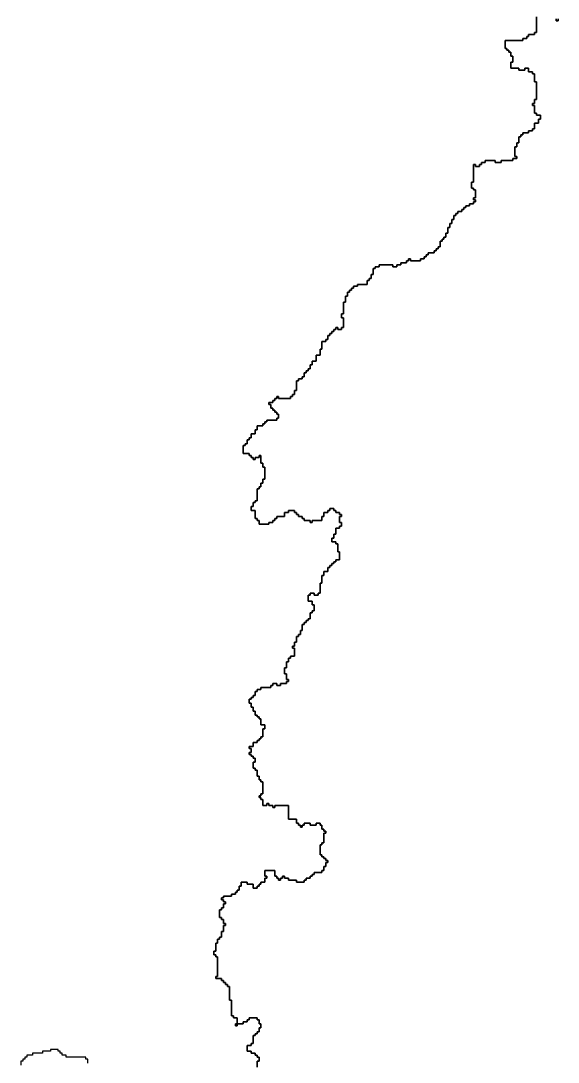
# Model space of a CAD drawing. Header units: inches. Extents: x -98695 to 376223, y 1122520 to 1501782.
# Drawn here: x -21578 to -13157, y 1290743 to 1307076 of the extents above; entities that cross this region are included whole.
import ezdxf

# ---------------------------------------------------------------- set-up
doc = ezdxf.new("R2010")
doc.units = ezdxf.units.IN
doc.header["$MEASUREMENT"] = 0
doc.layers.add('subs1', color=7, linetype='Continuous', true_color=0xc8dcf7)

msp = doc.modelspace()

# ---------------------------------------------------------------- linework, layer by layer
at = {"layer": 'subs1'}
for points in [[(-17876, 1290666, 0), (-17876, 1290758, 0), (-17845, 1290758, 0), (-17845, 1290820, 0), (-17876, 1290820, 0), (-17876, 1290851, 0), (-17907, 1290851, 0), (-17907, 1290882, 0), (-17969, 1290882, 0), (-17969, 1290913, 0), (-18030, 1290913, 0), (-18030, 1291005, 0), (-17969, 1291005, 0), (-17969, 1291036, 0), (-17938, 1291036, 0), (-17938, 1291159, 0), (-17907, 1291159, 0), (-17907, 1291190, 0), (-17876, 1291190, 0), (-17876, 1291221, 0), (-17845, 1291221, 0), (-17845, 1291283, 0), (-17814, 1291283, 0), (-17814, 1291344, 0), (-17845, 1291344, 0), (-17845, 1291406, 0), (-17876, 1291406, 0), (-17876, 1291437, 0), (-17999, 1291437, 0), (-17999, 1291406, 0), (-18030, 1291406, 0), (-18030, 1291375, 0), (-18092, 1291375, 0), (-18092, 1291344, 0), (-18185, 1291344, 0), (-18185, 1291437, 0), (-18246, 1291437, 0), (-18246, 1291468, 0), (-18277, 1291468, 0), (-18277, 1291715, 0), (-18308, 1291715, 0), (-18308, 1291930, 0), (-18339, 1291930, 0), (-18339, 1291961, 0), (-18370, 1291961, 0), (-18370, 1291992, 0), (-18401, 1291992, 0), (-18401, 1292023, 0), (-18431, 1292023, 0), (-18431, 1292054, 0), (-18524, 1292054, 0), (-18524, 1292085, 0), (-18493, 1292085, 0), (-18493, 1292393, 0), (-18524, 1292393, 0), (-18524, 1292424, 0), (-18555, 1292424, 0), (-18555, 1292486, 0), (-18524, 1292486, 0), (-18524, 1292609, 0), (-18493, 1292609, 0), (-18493, 1292671, 0), (-18462, 1292671, 0), (-18462, 1292702, 0), (-18431, 1292702, 0), (-18431, 1292794, 0), (-18401, 1292794, 0), (-18401, 1292887, 0), (-18370, 1292887, 0), (-18370, 1292918, 0), (-18401, 1292918, 0), (-18401, 1292979, 0), (-18431, 1292979, 0), (-18431, 1293010, 0), (-18462, 1293010, 0), (-18462, 1293134, 0), (-18431, 1293134, 0), (-18431, 1293164, 0), (-18401, 1293164, 0), (-18401, 1293226, 0), (-18370, 1293226, 0), (-18370, 1293257, 0), (-18401, 1293257, 0), (-18401, 1293288, 0), (-18431, 1293288, 0), (-18431, 1293319, 0), (-18401, 1293319, 0), (-18401, 1293349, 0), (-18277, 1293349, 0), (-18277, 1293380, 0), (-18215, 1293380, 0), (-18215, 1293411, 0), (-18185, 1293411, 0), (-18185, 1293442, 0), (-18154, 1293442, 0), (-18154, 1293504, 0), (-18123, 1293504, 0), (-18123, 1293565, 0), (-18030, 1293565, 0), (-18030, 1293535, 0), (-17938, 1293535, 0), (-17938, 1293473, 0), (-17876, 1293473, 0), (-17876, 1293504, 0), (-17845, 1293504, 0), (-17845, 1293535, 0), (-17814, 1293535, 0), (-17814, 1293565, 0), (-17753, 1293565, 0), (-17753, 1293627, 0), (-17722, 1293627, 0), (-17722, 1293658, 0), (-17753, 1293658, 0), (-17753, 1293750, 0), (-17598, 1293750, 0), (-17598, 1293658, 0), (-17568, 1293658, 0), (-17568, 1293627, 0), (-17537, 1293627, 0), (-17537, 1293596, 0), (-17506, 1293596, 0), (-17506, 1293627, 0), (-17475, 1293627, 0), (-17475, 1293658, 0), (-17444, 1293658, 0), (-17444, 1293627, 0), (-17383, 1293627, 0), (-17383, 1293596, 0), (-17259, 1293596, 0), (-17259, 1293565, 0), (-17136, 1293565, 0), (-17136, 1293596, 0), (-17105, 1293596, 0), (-17105, 1293627, 0), (-17043, 1293627, 0), (-17043, 1293658, 0), (-17012, 1293658, 0), (-17012, 1293689, 0), (-16982, 1293689, 0), (-16982, 1293720, 0), (-16858, 1293720, 0), (-16858, 1293750, 0), (-16827, 1293750, 0), (-16827, 1293812, 0), (-16796, 1293812, 0), (-16796, 1293874, 0), (-16766, 1293874, 0), (-16766, 1293905, 0), (-16796, 1293905, 0), (-16796, 1293936, 0), (-16827, 1293936, 0), (-16827, 1293966, 0), (-16858, 1293966, 0), (-16858, 1293997, 0), (-16889, 1293997, 0), (-16889, 1294151, 0), (-16858, 1294151, 0), (-16858, 1294182, 0), (-16827, 1294182, 0), (-16827, 1294337, 0), (-16796, 1294337, 0), (-16796, 1294367, 0), (-16827, 1294367, 0), (-16827, 1294398, 0), (-16858, 1294398, 0), (-16858, 1294460, 0), (-16889, 1294460, 0), (-16889, 1294491, 0), (-16951, 1294491, 0), (-16951, 1294460, 0), (-17043, 1294460, 0), (-17043, 1294491, 0), (-17136, 1294491, 0), (-17136, 1294460, 0), (-17167, 1294460, 0), (-17167, 1294429, 0), (-17197, 1294429, 0), (-17197, 1294460, 0), (-17228, 1294460, 0), (-17228, 1294491, 0), (-17259, 1294491, 0), (-17259, 1294552, 0), (-17383, 1294552, 0), (-17383, 1294768, 0), (-17598, 1294768, 0), (-17598, 1294738, 0), (-17629, 1294738, 0), (-17629, 1294768, 0), (-17691, 1294768, 0), (-17691, 1294799, 0), (-17722, 1294799, 0), (-17722, 1294768, 0), (-17784, 1294768, 0), (-17784, 1294861, 0), (-17814, 1294861, 0), (-17814, 1294892, 0), (-17845, 1294892, 0), (-17845, 1294923, 0), (-17814, 1294923, 0), (-17814, 1294953, 0), (-17784, 1294953, 0), (-17784, 1295139, 0), (-17814, 1295139, 0), (-17814, 1295169, 0), (-17845, 1295169, 0), (-17845, 1295231, 0), (-17876, 1295231, 0), (-17876, 1295324, 0), (-17907, 1295324, 0), (-17907, 1295354, 0), (-17938, 1295354, 0), (-17938, 1295447, 0), (-17907, 1295447, 0), (-17907, 1295509, 0), (-17938, 1295509, 0), (-17938, 1295540, 0), (-17969, 1295540, 0), (-17969, 1295570, 0), (-17999, 1295570, 0), (-17999, 1295601, 0), (-17969, 1295601, 0), (-17969, 1295663, 0), (-17999, 1295663, 0), (-17999, 1295694, 0), (-17938, 1295694, 0), (-17938, 1295755, 0), (-17876, 1295755, 0), (-17876, 1295786, 0), (-17845, 1295786, 0), (-17845, 1295817, 0), (-17814, 1295817, 0), (-17814, 1295848, 0), (-17784, 1295848, 0), (-17784, 1295971, 0), (-17753, 1295971, 0), (-17753, 1296033, 0), (-17814, 1296033, 0), (-17814, 1296126, 0), (-17845, 1296126, 0), (-17845, 1296157, 0), (-17876, 1296157, 0), (-17876, 1296187, 0), (-17907, 1296187, 0), (-17907, 1296249, 0), (-17938, 1296249, 0), (-17938, 1296311, 0), (-17969, 1296311, 0), (-17969, 1296372, 0), (-17999, 1296372, 0), (-17999, 1296434, 0), (-17969, 1296434, 0), (-17969, 1296465, 0), (-17938, 1296465, 0), (-17938, 1296496, 0), (-17907, 1296496, 0), (-17907, 1296558, 0), (-17876, 1296558, 0), (-17876, 1296588, 0), (-17814, 1296588, 0), (-17814, 1296619, 0), (-17660, 1296619, 0), (-17660, 1296650, 0), (-17629, 1296650, 0), (-17629, 1296681, 0), (-17568, 1296681, 0), (-17568, 1296650, 0), (-17506, 1296650, 0), (-17506, 1296681, 0), (-17413, 1296681, 0), (-17413, 1296712, 0), (-17383, 1296712, 0), (-17383, 1296743, 0), (-17413, 1296743, 0), (-17413, 1296835, 0), (-17444, 1296835, 0), (-17444, 1296928, 0), (-17413, 1296928, 0), (-17413, 1297020, 0), (-17383, 1297020, 0), (-17383, 1297082, 0), (-17352, 1297082, 0), (-17352, 1297113, 0), (-17290, 1297113, 0), (-17290, 1297236, 0), (-17321, 1297236, 0), (-17321, 1297267, 0), (-17290, 1297267, 0), (-17290, 1297329, 0), (-17259, 1297329, 0), (-17259, 1297421, 0), (-17228, 1297421, 0), (-17228, 1297452, 0), (-17197, 1297452, 0), (-17197, 1297514, 0), (-17167, 1297514, 0), (-17167, 1297606, 0), (-17136, 1297606, 0), (-17136, 1297637, 0), (-17105, 1297637, 0), (-17105, 1297668, 0), (-17074, 1297668, 0), (-17074, 1297699, 0), (-17043, 1297699, 0), (-17043, 1297791, 0), (-17012, 1297791, 0), (-17012, 1297822, 0), (-16982, 1297822, 0), (-16982, 1297915, 0), (-17012, 1297915, 0), (-17012, 1297976, 0), (-17074, 1297976, 0), (-17074, 1298069, 0), (-17043, 1298069, 0), (-17043, 1298100, 0), (-16982, 1298100, 0), (-16982, 1298069, 0), (-16920, 1298069, 0), (-16920, 1298100, 0), (-16889, 1298100, 0), (-16889, 1298254, 0), (-16858, 1298254, 0), (-16858, 1298377, 0), (-16827, 1298377, 0), (-16827, 1298439, 0), (-16766, 1298439, 0), (-16766, 1298501, 0), (-16735, 1298501, 0), (-16735, 1298532, 0), (-16704, 1298532, 0), (-16704, 1298563, 0), (-16673, 1298563, 0), (-16673, 1298593, 0), (-16642, 1298593, 0), (-16642, 1298624, 0), (-16581, 1298624, 0), (-16581, 1298748, 0), (-16611, 1298748, 0), (-16611, 1298871, 0), (-16642, 1298871, 0), (-16642, 1298902, 0), (-16704, 1298902, 0), (-16704, 1298964, 0), (-16673, 1298964, 0), (-16673, 1299025, 0), (-16642, 1299025, 0), (-16642, 1299118, 0), (-16581, 1299118, 0), (-16581, 1299149, 0), (-16550, 1299149, 0), (-16550, 1299210, 0), (-16581, 1299210, 0), (-16581, 1299303, 0), (-16550, 1299303, 0), (-16550, 1299334, 0), (-16581, 1299334, 0), (-16581, 1299365, 0), (-16642, 1299365, 0), (-16642, 1299395, 0), (-16673, 1299395, 0), (-16673, 1299426, 0), (-16735, 1299426, 0), (-16735, 1299395, 0), (-16766, 1299395, 0), (-16766, 1299365, 0), (-16827, 1299365, 0), (-16827, 1299303, 0), (-16858, 1299303, 0), (-16858, 1299241, 0), (-17012, 1299241, 0), (-17012, 1299210, 0), (-17043, 1299210, 0), (-17043, 1299241, 0), (-17136, 1299241, 0), (-17136, 1299272, 0), (-17167, 1299272, 0), (-17167, 1299303, 0), (-17228, 1299303, 0), (-17228, 1299334, 0), (-17259, 1299334, 0), (-17259, 1299365, 0), (-17290, 1299365, 0), (-17290, 1299395, 0), (-17383, 1299395, 0), (-17383, 1299365, 0), (-17444, 1299365, 0), (-17444, 1299303, 0), (-17568, 1299303, 0), (-17568, 1299272, 0), (-17598, 1299272, 0), (-17598, 1299241, 0), (-17629, 1299241, 0), (-17629, 1299210, 0), (-17691, 1299210, 0), (-17691, 1299179, 0), (-17845, 1299179, 0), (-17845, 1299241, 0), (-17876, 1299241, 0), (-17876, 1299272, 0), (-17907, 1299272, 0), (-17907, 1299395, 0), (-17969, 1299395, 0), (-17969, 1299457, 0), (-17938, 1299457, 0), (-17938, 1299519, 0), (-17907, 1299519, 0), (-17907, 1299550, 0), (-17876, 1299550, 0), (-17876, 1299735, 0), (-17845, 1299735, 0), (-17845, 1299766, 0), (-17814, 1299766, 0), (-17814, 1299827, 0), (-17784, 1299827, 0), (-17784, 1299889, 0), (-17753, 1299889, 0), (-17753, 1300074, 0), (-17784, 1300074, 0), (-17784, 1300136, 0), (-17814, 1300136, 0), (-17814, 1300259, 0), (-17845, 1300259, 0), (-17845, 1300228, 0), (-17907, 1300228, 0), (-17907, 1300197, 0), (-17938, 1300197, 0), (-17938, 1300228, 0), (-17969, 1300228, 0), (-17969, 1300259, 0), (-17999, 1300259, 0), (-17999, 1300290, 0), (-18092, 1300290, 0), (-18092, 1300413, 0), (-18061, 1300413, 0), (-18061, 1300444, 0), (-18030, 1300444, 0), (-18030, 1300506, 0), (-17999, 1300506, 0), (-17999, 1300537, 0), (-17969, 1300537, 0), (-17969, 1300598, 0), (-17907, 1300598, 0), (-17907, 1300660, 0), (-17876, 1300660, 0), (-17876, 1300722, 0), (-17784, 1300722, 0), (-17784, 1300753, 0), (-17753, 1300753, 0), (-17753, 1300784, 0), (-17722, 1300784, 0), (-17722, 1300814, 0), (-17568, 1300814, 0), (-17568, 1300845, 0), (-17537, 1300845, 0), (-17537, 1300907, 0), (-17568, 1300907, 0), (-17568, 1300938, 0), (-17598, 1300938, 0), (-17598, 1300969, 0), (-17629, 1300969, 0), (-17629, 1300999, 0), (-17660, 1300999, 0), (-17660, 1301061, 0), (-17691, 1301061, 0), (-17691, 1301092, 0), (-17629, 1301092, 0), (-17629, 1301123, 0), (-17598, 1301123, 0), (-17598, 1301154, 0), (-17568, 1301154, 0), (-17568, 1301185, 0), (-17537, 1301185, 0), (-17537, 1301154, 0), (-17352, 1301154, 0), (-17352, 1301185, 0), (-17321, 1301185, 0), (-17321, 1301215, 0), (-17290, 1301215, 0), (-17290, 1301277, 0), (-17259, 1301277, 0), (-17259, 1301431, 0), (-17228, 1301431, 0), (-17228, 1301462, 0), (-17167, 1301462, 0), (-17167, 1301493, 0), (-17136, 1301493, 0), (-17136, 1301555, 0), (-17105, 1301555, 0), (-17105, 1301586, 0), (-17074, 1301586, 0), (-17074, 1301616, 0), (-17043, 1301616, 0), (-17043, 1301678, 0), (-17012, 1301678, 0), (-17012, 1301740, 0), (-16951, 1301740, 0), (-16951, 1301832, 0), (-16889, 1301832, 0), (-16889, 1301925, 0), (-16858, 1301925, 0), (-16858, 1302048, 0), (-16796, 1302048, 0), (-16796, 1302079, 0), (-16766, 1302079, 0), (-16766, 1302141, 0), (-16735, 1302141, 0), (-16735, 1302172, 0), (-16704, 1302172, 0), (-16704, 1302202, 0), (-16673, 1302202, 0), (-16673, 1302233, 0), (-16642, 1302233, 0), (-16642, 1302264, 0), (-16611, 1302264, 0), (-16611, 1302233, 0), (-16550, 1302233, 0), (-16550, 1302264, 0), (-16519, 1302264, 0), (-16519, 1302418, 0), (-16550, 1302418, 0), (-16550, 1302480, 0), (-16519, 1302480, 0), (-16519, 1302665, 0), (-16488, 1302665, 0), (-16488, 1302758, 0), (-16457, 1302758, 0), (-16457, 1302819, 0), (-16426, 1302819, 0), (-16426, 1302850, 0), (-16395, 1302850, 0), (-16395, 1302881, 0), (-16365, 1302881, 0), (-16365, 1302912, 0), (-16303, 1302912, 0), (-16303, 1302943, 0), (-16149, 1302943, 0), (-16149, 1303005, 0), (-16118, 1303005, 0), (-16118, 1303035, 0), (-16087, 1303035, 0), (-16087, 1303097, 0), (-16056, 1303097, 0), (-16056, 1303190, 0), (-16025, 1303190, 0), (-16025, 1303220, 0), (-15964, 1303220, 0), (-15964, 1303251, 0), (-15748, 1303251, 0), (-15748, 1303220, 0), (-15686, 1303220, 0), (-15686, 1303251, 0), (-15624, 1303251, 0), (-15624, 1303282, 0), (-15532, 1303282, 0), (-15532, 1303313, 0), (-15501, 1303313, 0), (-15501, 1303344, 0), (-15470, 1303344, 0), (-15470, 1303313, 0), (-15316, 1303313, 0), (-15316, 1303344, 0), (-15254, 1303344, 0), (-15254, 1303375, 0), (-15223, 1303375, 0), (-15223, 1303406, 0), (-15192, 1303406, 0), (-15192, 1303436, 0), (-15100, 1303436, 0), (-15100, 1303467, 0), (-15069, 1303467, 0), (-15069, 1303498, 0), (-15038, 1303498, 0), (-15038, 1303529, 0), (-15007, 1303529, 0), (-15007, 1303621, 0), (-14977, 1303621, 0), (-14977, 1303652, 0), (-14946, 1303652, 0), (-14946, 1303683, 0), (-14915, 1303683, 0), (-14915, 1303745, 0), (-14884, 1303745, 0), (-14884, 1303837, 0), (-14853, 1303837, 0), (-14853, 1303899, 0), (-14822, 1303899, 0), (-14822, 1303961, 0), (-14791, 1303961, 0), (-14791, 1304022, 0), (-14761, 1304022, 0), (-14761, 1304053, 0), (-14730, 1304053, 0), (-14730, 1304084, 0), (-14668, 1304084, 0), (-14668, 1304115, 0), (-14637, 1304115, 0), (-14637, 1304146, 0), (-14606, 1304146, 0), (-14606, 1304177, 0), (-14545, 1304177, 0), (-14545, 1304208, 0), (-14483, 1304208, 0), (-14483, 1304238, 0), (-14452, 1304238, 0), (-14452, 1304269, 0), (-14483, 1304269, 0), (-14483, 1304300, 0), (-14452, 1304300, 0), (-14452, 1304423, 0), (-14483, 1304423, 0), (-14483, 1304454, 0), (-14514, 1304454, 0), (-14514, 1304547, 0), (-14483, 1304547, 0), (-14483, 1304824, 0), (-14452, 1304824, 0), (-14452, 1304794, 0), (-14390, 1304794, 0), (-14390, 1304824, 0), (-14360, 1304824, 0), (-14360, 1304855, 0), (-14298, 1304855, 0), (-14298, 1304886, 0), (-14144, 1304886, 0), (-14144, 1304855, 0), (-14051, 1304855, 0), (-14051, 1304886, 0), (-13866, 1304886, 0), (-13866, 1304917, 0), (-13804, 1304917, 0), (-13804, 1304948, 0), (-13835, 1304948, 0), (-13835, 1305102, 0), (-13804, 1305102, 0), (-13804, 1305164, 0), (-13773, 1305164, 0), (-13773, 1305256, 0), (-13743, 1305256, 0), (-13743, 1305287, 0), (-13712, 1305287, 0), (-13712, 1305318, 0), (-13619, 1305318, 0), (-13619, 1305349, 0), (-13558, 1305349, 0), (-13558, 1305380, 0), (-13527, 1305380, 0), (-13527, 1305472, 0), (-13465, 1305472, 0), (-13465, 1305534, 0), (-13434, 1305534, 0), (-13434, 1305596, 0), (-13496, 1305596, 0), (-13496, 1305626, 0), (-13527, 1305626, 0), (-13527, 1305750, 0), (-13558, 1305750, 0), (-13558, 1305781, 0), (-13527, 1305781, 0), (-13527, 1305842, 0), (-13496, 1305842, 0), (-13496, 1306120, 0), (-13527, 1306120, 0), (-13527, 1306243, 0), (-13558, 1306243, 0), (-13558, 1306274, 0), (-13619, 1306274, 0), (-13619, 1306336, 0), (-13681, 1306336, 0), (-13681, 1306305, 0), (-13773, 1306305, 0), (-13773, 1306336, 0), (-13897, 1306336, 0), (-13897, 1306428, 0), (-13866, 1306428, 0), (-13866, 1306521, 0), (-13897, 1306521, 0), (-13897, 1306583, 0), (-13928, 1306583, 0), (-13928, 1306614, 0), (-13959, 1306614, 0), (-13959, 1306644, 0), (-13989, 1306644, 0), (-13989, 1306768, 0), (-13712, 1306768, 0), (-13712, 1306799, 0), (-13650, 1306799, 0), (-13650, 1306830, 0), (-13619, 1306830, 0), (-13619, 1306860, 0), (-13527, 1306860, 0), (-13527, 1306891, 0), (-13496, 1306891, 0), (-13496, 1307138, 0)], [(-13496, 1307138, 0), (-13496, 1306891, 0), (-13527, 1306891, 0), (-13527, 1306860, 0), (-13619, 1306860, 0), (-13619, 1306830, 0), (-13650, 1306830, 0), (-13650, 1306799, 0), (-13712, 1306799, 0), (-13712, 1306768, 0), (-13989, 1306768, 0), (-13989, 1306644, 0), (-13959, 1306644, 0), (-13959, 1306614, 0), (-13928, 1306614, 0), (-13928, 1306583, 0), (-13897, 1306583, 0), (-13897, 1306521, 0), (-13866, 1306521, 0), (-13866, 1306428, 0), (-13897, 1306428, 0), (-13897, 1306336, 0), (-13773, 1306336, 0), (-13773, 1306305, 0), (-13681, 1306305, 0), (-13681, 1306336, 0), (-13619, 1306336, 0), (-13619, 1306274, 0), (-13558, 1306274, 0), (-13558, 1306243, 0), (-13527, 1306243, 0), (-13527, 1306120, 0), (-13496, 1306120, 0), (-13496, 1305842, 0), (-13527, 1305842, 0), (-13527, 1305781, 0), (-13558, 1305781, 0), (-13558, 1305750, 0), (-13527, 1305750, 0), (-13527, 1305626, 0), (-13496, 1305626, 0), (-13496, 1305596, 0), (-13434, 1305596, 0), (-13434, 1305534, 0), (-13465, 1305534, 0), (-13465, 1305472, 0), (-13527, 1305472, 0), (-13527, 1305380, 0), (-13558, 1305380, 0), (-13558, 1305349, 0), (-13619, 1305349, 0), (-13619, 1305318, 0), (-13712, 1305318, 0), (-13712, 1305287, 0), (-13743, 1305287, 0), (-13743, 1305256, 0), (-13773, 1305256, 0), (-13773, 1305164, 0), (-13804, 1305164, 0), (-13804, 1305102, 0), (-13835, 1305102, 0), (-13835, 1304948, 0), (-13804, 1304948, 0), (-13804, 1304917, 0), (-13866, 1304917, 0), (-13866, 1304886, 0), (-14051, 1304886, 0), (-14051, 1304855, 0), (-14144, 1304855, 0), (-14144, 1304886, 0), (-14298, 1304886, 0), (-14298, 1304855, 0), (-14360, 1304855, 0), (-14360, 1304824, 0), (-14390, 1304824, 0), (-14390, 1304794, 0), (-14452, 1304794, 0), (-14452, 1304824, 0), (-14483, 1304824, 0), (-14483, 1304547, 0), (-14514, 1304547, 0), (-14514, 1304454, 0), (-14483, 1304454, 0), (-14483, 1304423, 0), (-14452, 1304423, 0), (-14452, 1304300, 0), (-14483, 1304300, 0), (-14483, 1304269, 0), (-14452, 1304269, 0), (-14452, 1304238, 0), (-14483, 1304238, 0), (-14483, 1304208, 0), (-14545, 1304208, 0), (-14545, 1304177, 0), (-14606, 1304177, 0), (-14606, 1304146, 0), (-14637, 1304146, 0), (-14637, 1304115, 0), (-14668, 1304115, 0), (-14668, 1304084, 0), (-14730, 1304084, 0), (-14730, 1304053, 0), (-14761, 1304053, 0), (-14761, 1304022, 0), (-14791, 1304022, 0), (-14791, 1303961, 0), (-14822, 1303961, 0), (-14822, 1303899, 0), (-14853, 1303899, 0), (-14853, 1303837, 0), (-14884, 1303837, 0), (-14884, 1303745, 0), (-14915, 1303745, 0), (-14915, 1303683, 0), (-14946, 1303683, 0), (-14946, 1303652, 0), (-14977, 1303652, 0), (-14977, 1303621, 0), (-15007, 1303621, 0), (-15007, 1303529, 0), (-15038, 1303529, 0), (-15038, 1303498, 0), (-15069, 1303498, 0), (-15069, 1303467, 0), (-15100, 1303467, 0), (-15100, 1303436, 0), (-15192, 1303436, 0), (-15192, 1303406, 0), (-15223, 1303406, 0), (-15223, 1303375, 0), (-15254, 1303375, 0), (-15254, 1303344, 0), (-15316, 1303344, 0), (-15316, 1303313, 0), (-15470, 1303313, 0), (-15470, 1303344, 0), (-15501, 1303344, 0), (-15501, 1303313, 0), (-15532, 1303313, 0), (-15532, 1303282, 0), (-15624, 1303282, 0), (-15624, 1303251, 0), (-15686, 1303251, 0), (-15686, 1303220, 0), (-15748, 1303220, 0), (-15748, 1303251, 0), (-15964, 1303251, 0), (-15964, 1303220, 0), (-16025, 1303220, 0), (-16025, 1303190, 0), (-16056, 1303190, 0), (-16056, 1303097, 0), (-16087, 1303097, 0), (-16087, 1303035, 0), (-16118, 1303035, 0), (-16118, 1303005, 0), (-16149, 1303005, 0), (-16149, 1302943, 0), (-16303, 1302943, 0), (-16303, 1302912, 0), (-16365, 1302912, 0), (-16365, 1302881, 0), (-16395, 1302881, 0), (-16395, 1302850, 0), (-16426, 1302850, 0), (-16426, 1302819, 0), (-16457, 1302819, 0), (-16457, 1302758, 0), (-16488, 1302758, 0), (-16488, 1302665, 0), (-16519, 1302665, 0), (-16519, 1302480, 0), (-16550, 1302480, 0), (-16550, 1302418, 0), (-16519, 1302418, 0), (-16519, 1302264, 0), (-16550, 1302264, 0), (-16550, 1302233, 0), (-16611, 1302233, 0), (-16611, 1302264, 0), (-16642, 1302264, 0), (-16642, 1302233, 0), (-16673, 1302233, 0), (-16673, 1302202, 0), (-16704, 1302202, 0), (-16704, 1302172, 0), (-16735, 1302172, 0), (-16735, 1302141, 0), (-16766, 1302141, 0), (-16766, 1302079, 0), (-16796, 1302079, 0), (-16796, 1302048, 0), (-16858, 1302048, 0), (-16858, 1301925, 0), (-16889, 1301925, 0), (-16889, 1301832, 0), (-16951, 1301832, 0), (-16951, 1301740, 0), (-17012, 1301740, 0), (-17012, 1301678, 0), (-17043, 1301678, 0), (-17043, 1301616, 0), (-17074, 1301616, 0), (-17074, 1301586, 0), (-17105, 1301586, 0), (-17105, 1301555, 0), (-17136, 1301555, 0), (-17136, 1301493, 0), (-17167, 1301493, 0), (-17167, 1301462, 0), (-17228, 1301462, 0), (-17228, 1301431, 0), (-17259, 1301431, 0), (-17259, 1301277, 0), (-17290, 1301277, 0), (-17290, 1301215, 0), (-17321, 1301215, 0), (-17321, 1301185, 0), (-17352, 1301185, 0), (-17352, 1301154, 0), (-17537, 1301154, 0), (-17537, 1301185, 0), (-17568, 1301185, 0), (-17568, 1301154, 0), (-17598, 1301154, 0), (-17598, 1301123, 0), (-17629, 1301123, 0), (-17629, 1301092, 0), (-17691, 1301092, 0), (-17691, 1301061, 0), (-17660, 1301061, 0), (-17660, 1300999, 0), (-17629, 1300999, 0), (-17629, 1300969, 0), (-17598, 1300969, 0), (-17598, 1300938, 0), (-17568, 1300938, 0), (-17568, 1300907, 0), (-17537, 1300907, 0), (-17537, 1300845, 0), (-17568, 1300845, 0), (-17568, 1300814, 0), (-17722, 1300814, 0), (-17722, 1300784, 0), (-17753, 1300784, 0), (-17753, 1300753, 0), (-17784, 1300753, 0), (-17784, 1300722, 0), (-17876, 1300722, 0), (-17876, 1300660, 0), (-17907, 1300660, 0), (-17907, 1300598, 0), (-17969, 1300598, 0), (-17969, 1300537, 0), (-17999, 1300537, 0), (-17999, 1300506, 0), (-18030, 1300506, 0), (-18030, 1300444, 0), (-18061, 1300444, 0), (-18061, 1300413, 0), (-18092, 1300413, 0), (-18092, 1300290, 0), (-17999, 1300290, 0), (-17999, 1300259, 0), (-17969, 1300259, 0), (-17969, 1300228, 0), (-17938, 1300228, 0), (-17938, 1300197, 0), (-17907, 1300197, 0), (-17907, 1300228, 0), (-17845, 1300228, 0), (-17845, 1300259, 0), (-17814, 1300259, 0), (-17814, 1300136, 0), (-17784, 1300136, 0), (-17784, 1300074, 0), (-17753, 1300074, 0), (-17753, 1299889, 0), (-17784, 1299889, 0), (-17784, 1299827, 0), (-17814, 1299827, 0), (-17814, 1299766, 0), (-17845, 1299766, 0), (-17845, 1299735, 0), (-17876, 1299735, 0), (-17876, 1299550, 0), (-17907, 1299550, 0), (-17907, 1299519, 0), (-17938, 1299519, 0), (-17938, 1299457, 0), (-17969, 1299457, 0), (-17969, 1299395, 0), (-17907, 1299395, 0), (-17907, 1299272, 0), (-17876, 1299272, 0), (-17876, 1299241, 0), (-17845, 1299241, 0), (-17845, 1299179, 0), (-17691, 1299179, 0), (-17691, 1299210, 0), (-17629, 1299210, 0), (-17629, 1299241, 0), (-17598, 1299241, 0), (-17598, 1299272, 0), (-17568, 1299272, 0), (-17568, 1299303, 0), (-17444, 1299303, 0), (-17444, 1299365, 0), (-17383, 1299365, 0), (-17383, 1299395, 0), (-17290, 1299395, 0), (-17290, 1299365, 0), (-17259, 1299365, 0), (-17259, 1299334, 0), (-17228, 1299334, 0), (-17228, 1299303, 0), (-17167, 1299303, 0), (-17167, 1299272, 0), (-17136, 1299272, 0), (-17136, 1299241, 0), (-17043, 1299241, 0), (-17043, 1299210, 0), (-17012, 1299210, 0), (-17012, 1299241, 0), (-16858, 1299241, 0), (-16858, 1299303, 0), (-16827, 1299303, 0), (-16827, 1299365, 0), (-16766, 1299365, 0), (-16766, 1299395, 0), (-16735, 1299395, 0), (-16735, 1299426, 0), (-16673, 1299426, 0), (-16673, 1299395, 0), (-16642, 1299395, 0), (-16642, 1299365, 0), (-16581, 1299365, 0), (-16581, 1299334, 0), (-16550, 1299334, 0), (-16550, 1299303, 0), (-16581, 1299303, 0), (-16581, 1299210, 0), (-16550, 1299210, 0), (-16550, 1299149, 0), (-16581, 1299149, 0), (-16581, 1299118, 0), (-16642, 1299118, 0), (-16642, 1299025, 0), (-16673, 1299025, 0), (-16673, 1298964, 0), (-16704, 1298964, 0), (-16704, 1298902, 0), (-16642, 1298902, 0), (-16642, 1298871, 0), (-16611, 1298871, 0), (-16611, 1298748, 0), (-16581, 1298748, 0), (-16581, 1298624, 0), (-16642, 1298624, 0), (-16642, 1298593, 0), (-16673, 1298593, 0), (-16673, 1298563, 0), (-16704, 1298563, 0), (-16704, 1298532, 0), (-16735, 1298532, 0), (-16735, 1298501, 0), (-16766, 1298501, 0), (-16766, 1298439, 0), (-16827, 1298439, 0), (-16827, 1298377, 0), (-16858, 1298377, 0), (-16858, 1298254, 0), (-16889, 1298254, 0), (-16889, 1298100, 0), (-16920, 1298100, 0), (-16920, 1298069, 0), (-16982, 1298069, 0), (-16982, 1298100, 0), (-17043, 1298100, 0), (-17043, 1298069, 0), (-17074, 1298069, 0), (-17074, 1297976, 0), (-17012, 1297976, 0), (-17012, 1297915, 0), (-16982, 1297915, 0), (-16982, 1297822, 0), (-17012, 1297822, 0), (-17012, 1297791, 0), (-17043, 1297791, 0), (-17043, 1297699, 0), (-17074, 1297699, 0), (-17074, 1297668, 0), (-17105, 1297668, 0), (-17105, 1297637, 0), (-17136, 1297637, 0), (-17136, 1297606, 0), (-17167, 1297606, 0), (-17167, 1297514, 0), (-17197, 1297514, 0), (-17197, 1297452, 0), (-17228, 1297452, 0), (-17228, 1297421, 0), (-17259, 1297421, 0), (-17259, 1297329, 0), (-17290, 1297329, 0), (-17290, 1297267, 0), (-17321, 1297267, 0), (-17321, 1297236, 0), (-17290, 1297236, 0), (-17290, 1297113, 0), (-17352, 1297113, 0), (-17352, 1297082, 0), (-17383, 1297082, 0), (-17383, 1297020, 0), (-17413, 1297020, 0), (-17413, 1296928, 0), (-17444, 1296928, 0), (-17444, 1296835, 0), (-17413, 1296835, 0), (-17413, 1296743, 0), (-17383, 1296743, 0), (-17383, 1296712, 0), (-17413, 1296712, 0), (-17413, 1296681, 0), (-17506, 1296681, 0), (-17506, 1296650, 0), (-17568, 1296650, 0), (-17568, 1296681, 0), (-17629, 1296681, 0), (-17629, 1296650, 0), (-17660, 1296650, 0), (-17660, 1296619, 0), (-17814, 1296619, 0), (-17814, 1296588, 0), (-17876, 1296588, 0), (-17876, 1296558, 0), (-17907, 1296558, 0), (-17907, 1296496, 0), (-17938, 1296496, 0), (-17938, 1296465, 0), (-17969, 1296465, 0), (-17969, 1296434, 0), (-17999, 1296434, 0), (-17999, 1296372, 0), (-17969, 1296372, 0), (-17969, 1296311, 0), (-17938, 1296311, 0), (-17938, 1296249, 0), (-17907, 1296249, 0), (-17907, 1296187, 0), (-17876, 1296187, 0), (-17876, 1296157, 0), (-17845, 1296157, 0), (-17845, 1296126, 0), (-17814, 1296126, 0), (-17814, 1296033, 0), (-17753, 1296033, 0), (-17753, 1295971, 0), (-17784, 1295971, 0), (-17784, 1295848, 0), (-17814, 1295848, 0), (-17814, 1295817, 0), (-17845, 1295817, 0), (-17845, 1295786, 0), (-17876, 1295786, 0), (-17876, 1295755, 0), (-17938, 1295755, 0), (-17938, 1295694, 0), (-17999, 1295694, 0), (-17999, 1295663, 0), (-17969, 1295663, 0), (-17969, 1295601, 0), (-17999, 1295601, 0), (-17999, 1295570, 0), (-17969, 1295570, 0), (-17969, 1295540, 0), (-17938, 1295540, 0), (-17938, 1295509, 0), (-17907, 1295509, 0), (-17907, 1295447, 0), (-17938, 1295447, 0), (-17938, 1295354, 0), (-17907, 1295354, 0), (-17907, 1295324, 0), (-17876, 1295324, 0), (-17876, 1295231, 0), (-17845, 1295231, 0), (-17845, 1295169, 0), (-17814, 1295169, 0), (-17814, 1295139, 0), (-17784, 1295139, 0), (-17784, 1294953, 0), (-17814, 1294953, 0), (-17814, 1294923, 0), (-17845, 1294923, 0), (-17845, 1294892, 0), (-17814, 1294892, 0), (-17814, 1294861, 0), (-17784, 1294861, 0), (-17784, 1294768, 0), (-17722, 1294768, 0), (-17722, 1294799, 0), (-17691, 1294799, 0), (-17691, 1294768, 0), (-17629, 1294768, 0), (-17629, 1294738, 0), (-17598, 1294738, 0), (-17598, 1294768, 0), (-17383, 1294768, 0), (-17383, 1294552, 0), (-17259, 1294552, 0), (-17259, 1294491, 0), (-17228, 1294491, 0), (-17228, 1294460, 0), (-17197, 1294460, 0), (-17197, 1294429, 0), (-17167, 1294429, 0), (-17167, 1294460, 0), (-17136, 1294460, 0), (-17136, 1294491, 0), (-17043, 1294491, 0), (-17043, 1294460, 0), (-16951, 1294460, 0), (-16951, 1294491, 0), (-16889, 1294491, 0), (-16889, 1294460, 0), (-16858, 1294460, 0), (-16858, 1294398, 0), (-16827, 1294398, 0), (-16827, 1294367, 0), (-16796, 1294367, 0), (-16796, 1294337, 0), (-16827, 1294337, 0), (-16827, 1294182, 0), (-16858, 1294182, 0), (-16858, 1294151, 0), (-16889, 1294151, 0), (-16889, 1293997, 0), (-16858, 1293997, 0), (-16858, 1293966, 0), (-16827, 1293966, 0), (-16827, 1293936, 0), (-16796, 1293936, 0), (-16796, 1293905, 0), (-16766, 1293905, 0), (-16766, 1293874, 0), (-16796, 1293874, 0), (-16796, 1293812, 0), (-16827, 1293812, 0), (-16827, 1293750, 0), (-16858, 1293750, 0), (-16858, 1293720, 0), (-16982, 1293720, 0), (-16982, 1293689, 0), (-17012, 1293689, 0), (-17012, 1293658, 0), (-17043, 1293658, 0), (-17043, 1293627, 0), (-17105, 1293627, 0), (-17105, 1293596, 0), (-17136, 1293596, 0), (-17136, 1293565, 0), (-17259, 1293565, 0), (-17259, 1293596, 0), (-17383, 1293596, 0), (-17383, 1293627, 0), (-17444, 1293627, 0), (-17444, 1293658, 0), (-17475, 1293658, 0), (-17475, 1293627, 0), (-17506, 1293627, 0), (-17506, 1293596, 0), (-17537, 1293596, 0), (-17537, 1293627, 0), (-17568, 1293627, 0), (-17568, 1293658, 0), (-17598, 1293658, 0), (-17598, 1293750, 0), (-17753, 1293750, 0), (-17753, 1293658, 0), (-17722, 1293658, 0), (-17722, 1293627, 0), (-17753, 1293627, 0), (-17753, 1293565, 0), (-17814, 1293565, 0), (-17814, 1293535, 0), (-17845, 1293535, 0), (-17845, 1293504, 0), (-17876, 1293504, 0), (-17876, 1293473, 0), (-17938, 1293473, 0), (-17938, 1293535, 0), (-18030, 1293535, 0), (-18030, 1293565, 0), (-18123, 1293565, 0), (-18123, 1293504, 0), (-18154, 1293504, 0), (-18154, 1293442, 0), (-18185, 1293442, 0), (-18185, 1293411, 0), (-18215, 1293411, 0), (-18215, 1293380, 0), (-18277, 1293380, 0), (-18277, 1293349, 0), (-18401, 1293349, 0), (-18401, 1293319, 0), (-18431, 1293319, 0), (-18431, 1293288, 0), (-18401, 1293288, 0), (-18401, 1293257, 0), (-18370, 1293257, 0), (-18370, 1293226, 0), (-18401, 1293226, 0), (-18401, 1293164, 0), (-18431, 1293164, 0), (-18431, 1293134, 0), (-18462, 1293134, 0), (-18462, 1293010, 0), (-18431, 1293010, 0), (-18431, 1292979, 0), (-18401, 1292979, 0), (-18401, 1292918, 0), (-18370, 1292918, 0), (-18370, 1292887, 0), (-18401, 1292887, 0), (-18401, 1292794, 0), (-18431, 1292794, 0), (-18431, 1292702, 0), (-18462, 1292702, 0), (-18462, 1292671, 0), (-18493, 1292671, 0), (-18493, 1292609, 0), (-18524, 1292609, 0), (-18524, 1292486, 0), (-18555, 1292486, 0), (-18555, 1292424, 0), (-18524, 1292424, 0), (-18524, 1292393, 0), (-18493, 1292393, 0), (-18493, 1292085, 0), (-18524, 1292085, 0), (-18524, 1292054, 0), (-18431, 1292054, 0), (-18431, 1292023, 0), (-18401, 1292023, 0), (-18401, 1291992, 0), (-18370, 1291992, 0), (-18370, 1291961, 0), (-18339, 1291961, 0), (-18339, 1291930, 0), (-18308, 1291930, 0), (-18308, 1291715, 0), (-18277, 1291715, 0), (-18277, 1291468, 0), (-18246, 1291468, 0), (-18246, 1291437, 0), (-18185, 1291437, 0), (-18185, 1291344, 0), (-18215, 1291344, 0), (-18215, 1291314, 0), (-18185, 1291314, 0), (-18185, 1291344, 0), (-18092, 1291344, 0), (-18092, 1291375, 0), (-18030, 1291375, 0), (-18030, 1291406, 0), (-17999, 1291406, 0), (-17999, 1291437, 0), (-17876, 1291437, 0), (-17876, 1291406, 0), (-17845, 1291406, 0), (-17845, 1291344, 0), (-17814, 1291344, 0), (-17814, 1291283, 0), (-17845, 1291283, 0), (-17845, 1291221, 0), (-17876, 1291221, 0), (-17876, 1291190, 0), (-17907, 1291190, 0), (-17907, 1291159, 0), (-17938, 1291159, 0), (-17938, 1291036, 0), (-17969, 1291036, 0), (-17969, 1291005, 0), (-18030, 1291005, 0), (-18030, 1290913, 0), (-17969, 1290913, 0), (-17969, 1290882, 0), (-17907, 1290882, 0), (-17907, 1290851, 0), (-17876, 1290851, 0), (-17876, 1290820, 0), (-17845, 1290820, 0), (-17845, 1290758, 0), (-17876, 1290758, 0), (-17876, 1290666, 0)], [(-13187, 1307107, 0), (-13187, 1307076, 0), (-13157, 1307076, 0), (-13157, 1307107, 0)], [(-13157, 1307107, 0), (-13157, 1307076, 0), (-13187, 1307076, 0), (-13187, 1307107, 0)], [(-20529, 1290727, 0), (-20529, 1290789, 0), (-20560, 1290789, 0), (-20560, 1290820, 0), (-20868, 1290820, 0), (-20868, 1290851, 0), (-20930, 1290851, 0), (-20930, 1290882, 0), (-20961, 1290882, 0), (-20961, 1290913, 0), (-20992, 1290913, 0), (-20992, 1290943, 0), (-21115, 1290943, 0), (-21115, 1290913, 0), (-21238, 1290913, 0), (-21238, 1290882, 0), (-21393, 1290882, 0), (-21393, 1290851, 0), (-21485, 1290851, 0), (-21485, 1290820, 0), (-21516, 1290820, 0), (-21516, 1290789, 0), (-21547, 1290789, 0), (-21547, 1290758, 0), (-21578, 1290758, 0), (-21578, 1290697, 0)]]:
    msp.add_polyline3d(points, dxfattribs=at)
msp.add_polyline3d([(-18185, 1291344, 0), (-18185, 1291314, 0), (-18215, 1291314, 0), (-18215, 1291344, 0)], close=True, dxfattribs=at)

doc.saveas('drawing.dxf')
